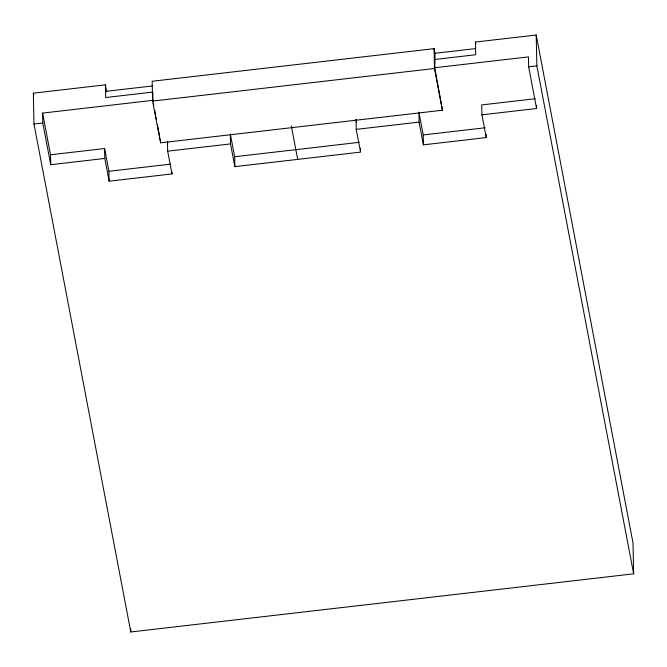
<?xml version="1.0" encoding="UTF-8"?>
<svg xmlns="http://www.w3.org/2000/svg" width="667" height="667" viewBox="0 0 667 667"><rect width="100%" height="100%" fill="white"/><g stroke="black" fill="none" stroke-linecap="round" stroke-linejoin="round"><path stroke-width="1" d="M434.359 59.521L475.704 54.744L475.438 42.046L536.21 35.026L633.008 542.98L633.65 573.828L130.79 631.974L33.992 124.02L33.35 93.172L105.394 84.842L106.728 91.838M434.075 48.658L152.176 81.257L152.593 101.092L160.547 142.83L442.438 110.23L434.884 68.668L434.959 53.293L434.075 48.658L434.484 68.493L442.438 110.23M105.536 91.387L152.026 86.01M434.959 53.293L475.579 48.591M152.176 92.154L105.661 97.54L105.394 84.842M50.734 164.699L50.525 154.777L104.594 148.524L104.802 158.446L50.734 164.699L42.788 123.003L42.58 113.082L153.193 100.292M434.367 67.776L528.439 56.895L528.648 66.817L536.56 108.513L481.941 114.832L486.276 137.577L423.42 144.847L419.084 122.103L418.876 112.181L423.212 134.926L423.42 144.847M152.593 101.092L434.484 68.493M33.992 124.02L42.788 123.003M528.648 66.817L536.852 65.866L536.21 35.026M535.351 98.716L481.732 104.911L481.941 114.832M104.802 158.446L109.13 181.191L171.994 173.92L167.659 151.176L230.515 143.905L230.307 133.992L234.642 156.737L234.851 166.65L360.564 152.118L356.228 129.365L356.02 119.451L356.587 122.42M356.228 129.365L419.084 122.103M109.13 181.191L108.929 171.277L170.752 164.124M234.642 156.737L359.321 142.321M423.212 134.926L485.042 127.781M536.852 65.866L633.65 573.828M475.438 42.046L475.821 44.047M291.329 125.93L297.707 159.388M230.515 143.905L234.851 166.65M167.826 143.238L167.45 141.262L167.659 151.176M153.377 103.293L153.76 105.311M154.719 110.363L155.686 115.416M156.07 117.442L156.453 119.46M157.42 124.521L159.73 136.643M160.113 138.669L160.497 140.687M104.594 148.524L108.929 171.277M42.58 113.082L50.525 154.777M33.35 93.172L33.742 95.223M486.218 134.601L486.276 137.577M360.48 148.149L360.522 150.133M171.953 171.936L171.994 173.92M160.514 141.404L160.547 142.83M152.793 92.138L152.985 101.267M130.724 628.898L130.79 631.974M536.51 105.536L536.56 108.513"/></g></svg>
